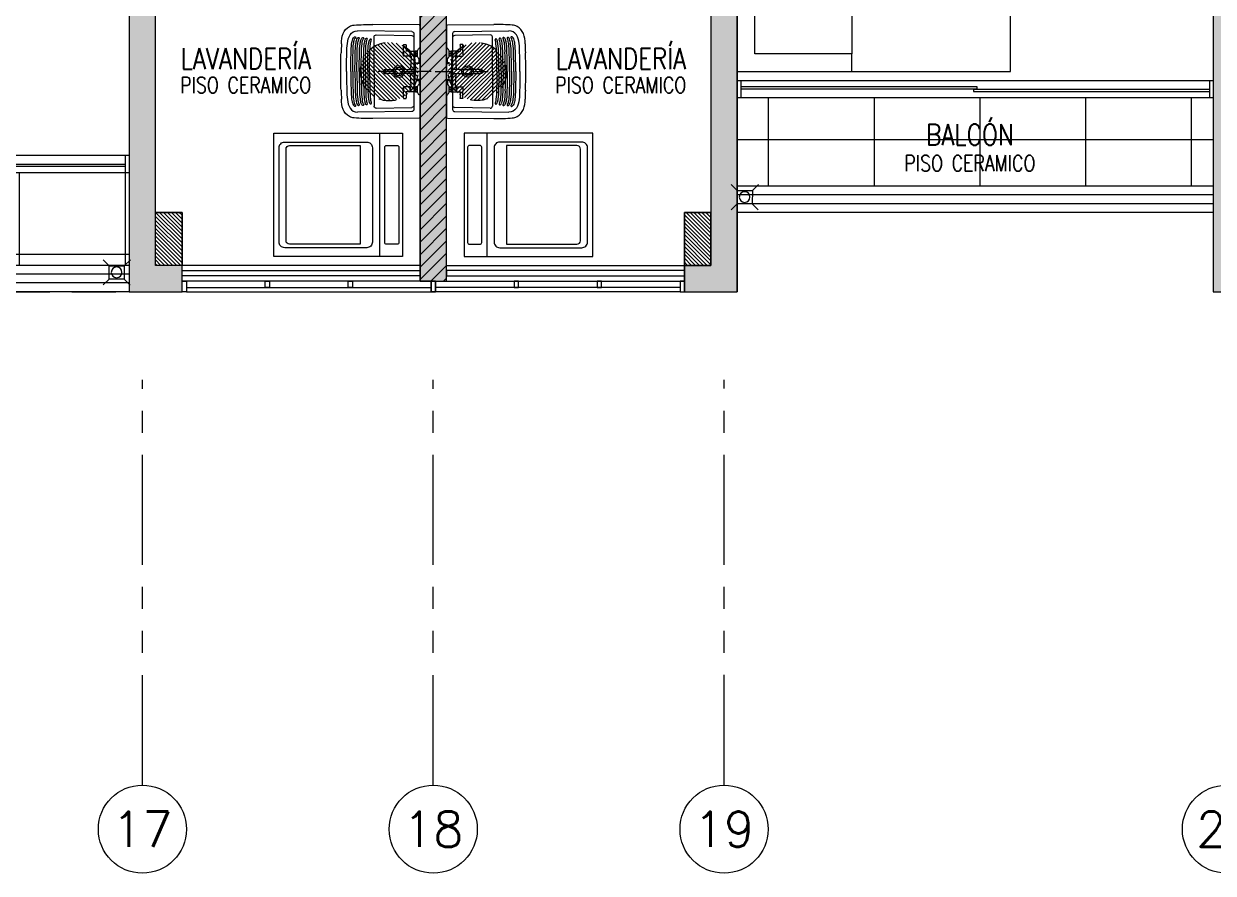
# Model space of a CAD drawing. Header units: millimetres. Extents: x 3765 to 3833, y 1327 to 1657.
# Drawn here: x 3805.77 to 3812.52, y 1453.44 to 1458.26 of the extents above; entities that cross this region are included whole.
import ezdxf
from ezdxf.enums import TextEntityAlignment as Align

# ---------------------------------------------------------------- set-up
doc = ezdxf.new("R2010")
doc.units = ezdxf.units.MM
doc.set_wipeout_variables(frame=1)
for name, pattern in [('DASHDOT', [1, 0.5, -0.25, 0, -0.25]), ('HIDDEN2', [0.1875, 0.125, -0.0625]), ('PHANTOM', [63.5, 31.75, -6.35, 6.35, -6.35, 6.35, -6.35]), ('PHANTOM2', [1.25, 0.625, -0.125, 0.125, -0.125, 0.125, -0.125]), ('X-REF_DP_Arquitectura$0$HIDDEN', [0.375, 0.25, -0.125])]:
    doc.linetypes.add(name, pattern=pattern)
doc.layers.get('0').update_dxf_attribs({"color": 251, "lineweight": 9})
for name, color, linetype, lineweight in [('A-BARANDAS', 251, 'Continuous', 13), ('A-COCINAS-LAV', 251, 'Continuous', 13), ('A-EJES', 251, 'PHANTOM', 13), ('A-HATCH', 251, 'Continuous', 13), ('A-MOBILIARIO', 251, 'Continuous', 13), ('A-MURO BAJO', 251, 'Continuous', 13), ('A-MUROS', 251, 'Continuous', 13), ('A-TEXTO-ACABADO PISO', 251, 'Continuous', 13), ('A-TEXTO-AMBIENTE', 251, 'Continuous', 13), ('A_20_Estructuras', 251, 'Continuous', 13), ('A_30_DispositivosSanit', 251, 'Continuous', 13), ('A_30_Equipamiento', 251, 'Continuous', 13), ('A_50_TextoAmbiente', 251, 'Continuous', 13), ('A_50_Vigas', 251, 'X-REF_DP_Arquitectura$0$HIDDEN', 13), ('A_60_HatchEstructuras', 251, 'Continuous', 13), ('DLP_MOBILIARIO FIJO', 251, 'Continuous', 13), ('MURO CF 120', 251, 'Continuous', 13), ('MURO CF 60', 251, 'Continuous', 13)]:
    doc.layers.add(name, color=color, linetype=linetype, lineweight=lineweight)
doc.styles.add('ROMANS', font='romans.shx', dxfattribs={"width": 0.8})

# ---------------------------------------------------------------- blocks, each defined once
blk = doc.blocks.new('EF-P2-P4')
at = {"layer": 'A_60_HatchEstructuras'}
h = blk.add_hatch(color=256, dxfattribs=at)
h.dxf.hatch_style = 1
h.paths.add_polyline_path([(38.35, -8.6), (40, -8.6), (40, -7.9), (39.85, -7.9), (39.85, -8.4), (38.35, -8.4), (38.35, -7.525), (36.55, -7.525), (36.55, -8.475), (36.7, -8.475), (36.7, -7.725), (38.2, -7.725), (38.2, -13.79), (38.35, -13.79)])
h.paths.add_polyline_path([(36.7, -10.625), (36.55, -10.625), (36.55, -13.85), (36.85, -13.85), (36.85, -13.7), (36.7, -13.7)])
h.paths.add_polyline_path([(40, -10.35), (39.85, -10.35), (39.85, -13.7), (39.7, -13.7), (39.7, -13.85), (40, -13.85)])
h = blk.add_hatch(color=256, dxfattribs=at)
h.dxf.hatch_style = 1
h.paths.add_polyline_path([(42.85, -10.6), (43.85, -10.6), (43.85, -10.45), (42.7, -10.45), (42.7, -13.85), (43.45, -13.85), (43.45, -13.7), (42.85, -13.7)])
h.paths.add_polyline_path([(44.8, -10.45), (44.65, -10.45), (44.65, -13.85), (44.8, -13.85)])
h.paths.add_polyline_path([(47.35, -10.45), (45.6, -10.45), (45.6, -10.6), (47.2, -10.6), (47.2, -13.7), (46, -13.7), (46, -13.85), (47.35, -13.85)])
at = {"layer": 'A_20_Estructuras'}
for points in [[(38.35, -8.6), (40, -8.6), (40, -7.9), (39.85, -7.9), (39.85, -8.4), (38.35, -8.4), (38.35, -7.525), (36.55, -7.525), (36.55, -8.475), (36.7, -8.475), (36.7, -7.725), (38.2, -7.725), (38.2, -13.79), (38.35, -13.79)], [(40, -10.35), (39.85, -10.35), (39.85, -13.7), (39.7, -13.7), (39.7, -13.85), (40, -13.85)], [(42.85, -10.6), (43.85, -10.6), (43.85, -10.45), (42.7, -10.45), (42.7, -13.85), (43.45, -13.85), (43.45, -13.7), (42.85, -13.7)], [(36.7, -10.625), (36.55, -10.625), (36.55, -13.85), (36.85, -13.85), (36.85, -13.7), (36.7, -13.7)]]:
    blk.add_lwpolyline(points, close=True, dxfattribs=at)
at = {"layer": 'A_50_Vigas'}
for p, q in [((42.7, -13.4), (40, -13.4)), ((38.2, -13.79), (36.85, -13.79)), ((38.35, -13.79), (39.7, -13.79))]:
    blk.add_line(p, q, dxfattribs=at)
blk.add_lwpolyline([(33.6, -13.375), (33.6, -13.8503), (36.55, -13.8504)], dxfattribs=at)
blk = doc.blocks.new('SOFA SEC')
for p, q in [((0, 0.65), (0.1, 0.65)), ((0.1, 0.65), (0.1, 0.1)), ((0.5, 0.65), (0.1, 0.65)), ((0.75, 0.65), (0.75, 0.1)), ((1.4, 0.65), (1.4, 0.1)), ((0.1, 0.1), (2.05, 0.1))]:
    blk.add_line(p, q)
blk.add_lwpolyline([(0.5, 1.55), (0.5, 0.65), (2.05, 0.65), (2.05, 0), (0, 0), (0, 1.55)], close=True)
blk = doc.blocks.new('MEZCLADORA-P')
at = {"color": 251, "linetype": 'DASHDOT', "ltscale": 0.07}
blk.add_line((0, 0.2633), (0, -0.2869), dxfattribs=at)
at = {"color": 7}
for p, q in [((-0.1318, 0), (-0.0713, 0)), ((-0.0713, 0), (-0.0713, -0.0048)), ((0.0714, 0), (0.1319, 0)), ((0.1319, 0), (0.1319, -0.0048)), ((-0.1318, 0), (-0.1318, -0.0048)), ((-0.1178, -0.0145), (-0.0853, -0.0145)), ((-0.0875, -0.0265), (-0.1157, -0.0265)), ((-0.0876, -0.057), (-0.1156, -0.057)), ((-0.1156, -0.057), (-0.1156, -0.078)), ((-0.1141, -0.0265), (-0.1146, -0.027)), ((-0.0886, -0.027), (-0.1146, -0.027)), ((-0.1146, -0.027), (-0.1146, -0.056)), ((-0.1146, -0.056), (-0.0886, -0.056)), ((-0.1141, -0.0565), (-0.1146, -0.056)), ((-0.0891, -0.0565), (-0.1141, -0.0565)), ((-0.0891, -0.0265), (-0.0886, -0.027)), ((-0.0891, -0.0565), (-0.0886, -0.056)), ((-0.0886, -0.027), (-0.0886, -0.0285)), ((-0.0886, -0.0525), (-0.0886, -0.056)), ((-0.0876, -0.057), (-0.0876, -0.093)), ((-0.0865, -0.0305), (-0.0015, -0.0262)), ((-0.0865, -0.0505), (-0.011, -0.0543)), ((-0.011, -0.0405), (-0.011, -0.0805)), ((0.086, -0.0304), (0.0015, -0.0262)), ((0.011, -0.0805), (0.011, -0.0405)), ((0.086, -0.0506), (0.011, -0.0543)), ((0.0714, 0), (0.0714, -0.0048)), ((0.0854, -0.0145), (0.1179, -0.0145)), ((0.1157, -0.0265), (0.0875, -0.0265)), ((0.1156, -0.057), (0.0876, -0.057)), ((0.0876, -0.057), (0.0876, -0.093)), ((0.0886, -0.0265), (0.0881, -0.027)), ((0.1151, -0.027), (0.0881, -0.027)), ((0.0881, -0.0285), (0.0881, -0.027)), ((0.0881, -0.056), (0.0881, -0.0525)), ((0.0881, -0.056), (0.1151, -0.056)), ((0.0886, -0.0565), (0.0881, -0.056)), ((0.1146, -0.0565), (0.0886, -0.0565)), ((0.0896, -0.0565), (0.0896, -0.057)), ((0.0926, -0.0379), (0.0926, -0.0379)), ((0.1136, -0.0565), (0.1136, -0.057)), ((0.1146, -0.0265), (0.1151, -0.027)), ((0.1146, -0.0565), (0.1151, -0.056)), ((0.1151, -0.056), (0.1151, -0.027)), ((0.1156, -0.057), (0.1156, -0.078)), ((-0.1526, -0.078), (-0.1501, -0.078)), ((-0.1526, -0.093), (-0.1526, -0.078)), ((-0.1501, -0.093), (-0.1526, -0.093)), ((-0.1242, -0.078), (-0.1501, -0.078)), ((-0.1501, -0.093), (-0.1242, -0.093)), ((-0.1129, -0.078), (-0.1242, -0.078)), ((-0.1242, -0.093), (-0.1129, -0.093)), ((-0.1137, -0.093), (-0.1137, -0.0932)), ((-0.0876, -0.093), (-0.1129, -0.093)), ((-0.1031, -0.0954), (-0.1001, -0.0954)), ((-0.0895, -0.093), (-0.0895, -0.0932)), ((-0.011, -0.0805), (-0.011, -0.1514)), ((0.011, -0.0805), (0.011, -0.1514)), ((0.1129, -0.093), (0.0876, -0.093)), ((0.0895, -0.093), (0.0895, -0.0932)), ((0.1001, -0.0954), (0.1031, -0.0954)), ((0.1242, -0.078), (0.1129, -0.078)), ((0.1129, -0.093), (0.1242, -0.093)), ((0.1137, -0.093), (0.1137, -0.0932)), ((0.1501, -0.078), (0.1242, -0.078)), ((0.1242, -0.093), (0.1501, -0.093)), ((0.1501, -0.078), (0.1526, -0.078)), ((0.1526, -0.093), (0.1501, -0.093)), ((0.1526, -0.093), (0.1526, -0.078)), ((-0.011, -0.1514), (-0.011, -0.1885)), ((-0.011, -0.1885), (-0.011, -0.1905)), ((-0.011, -0.1969), (-0.011, -0.1905)), ((0.011, -0.1885), (0.011, -0.1514)), ((0.011, -0.1885), (0.011, -0.1905)), ((0.011, -0.1969), (0.011, -0.1905))]:
    blk.add_line(p, q, dxfattribs=at)
for centre, radius, start, end in [((-0.1303, -0.0048), 0.0015, 180, 228.4626), ((-0.0982, 0.0315), 0.05, 228.4626, 246.84527), ((-0.1083, -0.0205), 0.0095, 140.83329, 144.6655), ((-0.1083, -0.0205), 0.0095, 215.3345, 219.16671), ((-0.0948, -0.0205), 0.0095, 35.3345, 39.16671), ((-0.0948, -0.0205), 0.0095, 320.83329, 324.6655), ((-0.105, 0.0315), 0.05, 293.15473, 311.5374), ((-0.0728, -0.0048), 0.0015, 311.5374, 0), ((0, -0.0405), 0.0143, 320.04513, 219.95487), ((0, -0.0405), 0.0143, 320.5275, 219.4725), ((0, -0.0405), 0.014, 321.78679, 218.21321), ((0, -0.0405), 0.011, 0, 180), ((0.0729, -0.0048), 0.0015, 180, 228.4626), ((0.105, 0.0315), 0.05, 228.4626, 246.84527), ((0.0949, -0.0205), 0.0095, 140.83329, 144.6655), ((0.0949, -0.0205), 0.0095, 215.3345, 219.16671), ((0.1084, -0.0205), 0.0095, 35.3345, 39.16671), ((0.1084, -0.0205), 0.0095, 320.83329, 324.6655), ((0.0982, 0.0315), 0.05, 293.15473, 311.5374), ((0.1304, -0.0048), 0.0015, 311.5374, 0), ((-0.1127, -0.0932), 0.001, 180, 255.75933), ((-0.1031, -0.0554), 0.04, 255.75933, 270), ((-0.1001, -0.0554), 0.04, 270, 284.24067), ((-0.0905, -0.0932), 0.001, 284.24067, 0), ((0.0905, -0.0932), 0.001, 180, 255.75933), ((0.1001, -0.0554), 0.04, 255.75933, 270), ((0.1031, -0.0554), 0.04, 270, 284.24067), ((0.1127, -0.0932), 0.001, 284.24067, 0)]:
    blk.add_arc(centre, radius, start, end, dxfattribs=at)
for centre, major_axis, ratio, start_param, end_param in [((-0.0016, -0.0243), (0.00195, 0.00019), 0.977728, 4.694416, 4.711947), ((0.0016, -0.0243), (0.00197, -0.00016), 0.989596, 4.695691, 4.715329), ((0, -0.1905), (-0.011, 0), 0.927184, 0, 3.141593), ((0, -0.1905), (0.011, 0), 0.927184, 3.141593, 6.283185)]:
    blk.add_ellipse(centre, major_axis=major_axis, ratio=ratio, start_param=start_param, end_param=end_param, dxfattribs=at)
for points, knots in [([(-0.1161, -0.026), (-0.1161, -0.026), (-0.1161, -0.0259), (-0.1161, -0.0257), (-0.1161, -0.0255), (-0.1161, -0.0251), (-0.1161, -0.0248), (-0.1161, -0.0244), (-0.1161, -0.0242), (-0.1161, -0.0237), (-0.1161, -0.0234), (-0.1161, -0.0228), (-0.1161, -0.0223), (-0.1161, -0.0214), (-0.1161, -0.0209), (-0.1161, -0.0201), (-0.1161, -0.0196), (-0.1161, -0.0187), (-0.1161, -0.0182), (-0.1161, -0.0176), (-0.1161, -0.0173), (-0.1161, -0.0168), (-0.1161, -0.0166), (-0.1161, -0.0162), (-0.1161, -0.0159), (-0.1161, -0.0155), (-0.1161, -0.0153), (-0.1161, -0.0151), (-0.1161, -0.015), (-0.1161, -0.015)], [1.912506, 1.912506, 1.912506, 1.912506, 2.09167, 2.09167, 2.270834, 2.270834, 2.409757, 2.409757, 2.503909, 2.503909, 2.59806, 2.59806, 2.741232, 2.741232, 2.868759, 2.868759, 2.996286, 2.996286, 3.139457, 3.139457, 3.233609, 3.233609, 3.32776, 3.32776, 3.466683, 3.466683, 3.645847, 3.645847, 3.825012, 3.825012, 3.825012, 3.825012]), ([(-0.1088, -0.026), (-0.1083, -0.026), (-0.1078, -0.0259), (-0.1067, -0.0257), (-0.1061, -0.0255), (-0.1053, -0.0251), (-0.1049, -0.0248), (-0.1043, -0.0244), (-0.1041, -0.0242), (-0.1036, -0.0237), (-0.1034, -0.0234), (-0.103, -0.0228), (-0.1028, -0.0223), (-0.1026, -0.0214), (-0.1025, -0.0209), (-0.1025, -0.0201), (-0.1026, -0.0196), (-0.1028, -0.0187), (-0.103, -0.0182), (-0.1034, -0.0176), (-0.1036, -0.0173), (-0.1041, -0.0168), (-0.1043, -0.0166), (-0.1049, -0.0162), (-0.1053, -0.0159), (-0.1061, -0.0155), (-0.1067, -0.0153), (-0.1078, -0.0151), (-0.1083, -0.015), (-0.1088, -0.015), (-0.1094, -0.015), (-0.1099, -0.0151), (-0.111, -0.0153), (-0.1116, -0.0155), (-0.1124, -0.0159), (-0.1128, -0.0162), (-0.1134, -0.0166), (-0.1136, -0.0168), (-0.1141, -0.0173), (-0.1143, -0.0176), (-0.1147, -0.0182), (-0.1149, -0.0187), (-0.1151, -0.0196), (-0.1152, -0.0201), (-0.1152, -0.0209), (-0.1151, -0.0214), (-0.1149, -0.0223), (-0.1147, -0.0228), (-0.1143, -0.0234), (-0.1141, -0.0237), (-0.1136, -0.0242), (-0.1134, -0.0244), (-0.1128, -0.0248), (-0.1124, -0.0251), (-0.1116, -0.0255), (-0.111, -0.0257), (-0.1099, -0.0259), (-0.1094, -0.026), (-0.1088, -0.026)], [1.912506, 1.912506, 1.912506, 1.912506, 2.09167, 2.09167, 2.270834, 2.270834, 2.409757, 2.409757, 2.503909, 2.503909, 2.59806, 2.59806, 2.741232, 2.741232, 2.868759, 2.868759, 2.996286, 2.996286, 3.139457, 3.139457, 3.233609, 3.233609, 3.32776, 3.32776, 3.466683, 3.466683, 3.645847, 3.645847, 3.825012, 3.825012, 3.825012, 4.004176, 4.004176, 4.18334, 4.18334, 4.322263, 4.322263, 4.416415, 4.416415, 4.510566, 4.510566, 4.653737, 4.653737, 4.781264, 4.781264, 4.908792, 4.908792, 5.051963, 5.051963, 5.146114, 5.146114, 5.240266, 5.240266, 5.379189, 5.379189, 5.558353, 5.558353, 5.737517, 5.737517, 5.737517, 5.737517]), ([(-0.0944, -0.026), (-0.0938, -0.026), (-0.0933, -0.0259), (-0.0922, -0.0257), (-0.0916, -0.0255), (-0.0908, -0.0251), (-0.0904, -0.0248), (-0.0898, -0.0244), (-0.0896, -0.0242), (-0.0891, -0.0237), (-0.0889, -0.0234), (-0.0885, -0.0228), (-0.0883, -0.0223), (-0.0881, -0.0214), (-0.088, -0.0209), (-0.088, -0.0201), (-0.0881, -0.0196), (-0.0883, -0.0187), (-0.0885, -0.0182), (-0.0889, -0.0176), (-0.0891, -0.0173), (-0.0896, -0.0168), (-0.0898, -0.0166), (-0.0904, -0.0162), (-0.0908, -0.0159), (-0.0916, -0.0155), (-0.0922, -0.0153), (-0.0933, -0.0151), (-0.0938, -0.015), (-0.0944, -0.015), (-0.0949, -0.015), (-0.0954, -0.0151), (-0.0965, -0.0153), (-0.0971, -0.0155), (-0.0979, -0.0159), (-0.0983, -0.0162), (-0.0989, -0.0166), (-0.0991, -0.0168), (-0.0996, -0.0173), (-0.0998, -0.0176), (-0.1002, -0.0182), (-0.1004, -0.0187), (-0.1006, -0.0196), (-0.1007, -0.0201), (-0.1007, -0.0209), (-0.1006, -0.0214), (-0.1004, -0.0223), (-0.1002, -0.0228), (-0.0998, -0.0234), (-0.0996, -0.0237), (-0.0991, -0.0242), (-0.0989, -0.0244), (-0.0983, -0.0248), (-0.0979, -0.0251), (-0.0971, -0.0255), (-0.0965, -0.0257), (-0.0954, -0.0259), (-0.0949, -0.026), (-0.0944, -0.026)], [-1.912506, -1.912506, -1.912506, -1.912506, -1.733342, -1.733342, -1.554177, -1.554177, -1.415254, -1.415254, -1.321103, -1.321103, -1.226951, -1.226951, -1.08378, -1.08378, -0.956253, -0.956253, -0.828726, -0.828726, -0.685555, -0.685555, -0.591403, -0.591403, -0.497251, -0.497251, -0.358328, -0.358328, -0.179164, -0.179164, 0, 0, 0, 0.179164, 0.179164, 0.358328, 0.358328, 0.497251, 0.497251, 0.591403, 0.591403, 0.685555, 0.685555, 0.828726, 0.828726, 0.956253, 0.956253, 1.08378, 1.08378, 1.226951, 1.226951, 1.321103, 1.321103, 1.415254, 1.415254, 1.554177, 1.554177, 1.733342, 1.733342, 1.912506, 1.912506, 1.912506, 1.912506]), ([(-0.0886, -0.0285), (-0.0886, -0.0287), (-0.0886, -0.0289), (-0.0884, -0.0293), (-0.0883, -0.0295), (-0.0881, -0.0299), (-0.0879, -0.03), (-0.0876, -0.0303), (-0.0874, -0.0303), (-0.0869, -0.0305), (-0.0867, -0.0305), (-0.0865, -0.0305)], [0.0014961, 0.0014961, 0.0014961, 0.0014961, 0.0628341, 0.0628341, 0.1278738, 0.1278738, 0.192655, 0.192655, 0.2586819, 0.2586819, 0.3211409, 0.3211409, 0.3211409, 0.3211409]), ([(-0.0865, -0.0505), (-0.0867, -0.0505), (-0.0869, -0.0505), (-0.0873, -0.0507), (-0.0875, -0.0507), (-0.0879, -0.051), (-0.0881, -0.0511), (-0.0883, -0.0515), (-0.0884, -0.0517), (-0.0886, -0.0521), (-0.0886, -0.0523), (-0.0886, -0.0525)], [0, 0, 0, 0, 0.0632739, 0.0632739, 0.1284986, 0.1284986, 0.1931331, 0.1931331, 0.2588948, 0.2588948, 0.322347, 0.322347, 0.322347, 0.322347]), ([(-0.0871, -0.015), (-0.0871, -0.015), (-0.0871, -0.0151), (-0.0871, -0.0153), (-0.0871, -0.0155), (-0.0871, -0.0159), (-0.0871, -0.0162), (-0.0871, -0.0166), (-0.0871, -0.0168), (-0.0871, -0.0173), (-0.0871, -0.0176), (-0.0871, -0.0182), (-0.0871, -0.0187), (-0.0871, -0.0196), (-0.0871, -0.0201), (-0.0871, -0.0209), (-0.0871, -0.0214), (-0.0871, -0.0223), (-0.0871, -0.0228), (-0.0871, -0.0234), (-0.0871, -0.0237), (-0.0871, -0.0242), (-0.0871, -0.0244), (-0.0871, -0.0248), (-0.0871, -0.0251), (-0.0871, -0.0255), (-0.0871, -0.0257), (-0.0871, -0.0259), (-0.0871, -0.026), (-0.0871, -0.026)], [0, 0, 0, 0, 0.179164, 0.179164, 0.358328, 0.358328, 0.497251, 0.497251, 0.591403, 0.591403, 0.685555, 0.685555, 0.828726, 0.828726, 0.956253, 0.956253, 1.08378, 1.08378, 1.226951, 1.226951, 1.321103, 1.321103, 1.415254, 1.415254, 1.554177, 1.554177, 1.733342, 1.733342, 1.912506, 1.912506, 1.912506, 1.912506]), ([(0.0014, -0.0262), (0.0014, -0.0262), (0.0014, -0.0262), (0.0015, -0.0262), (0.0015, -0.0262), (0.0015, -0.0262)], [0, 0, 0, 0, 0.003858876, 0.003858876, 0.005459734, 0.005459734, 0.005459734, 0.005459734]), ([(0.086, -0.0305), (0.0862, -0.0305), (0.0864, -0.0304), (0.0869, -0.0303), (0.0871, -0.0302), (0.0874, -0.03), (0.0876, -0.0298), (0.0878, -0.0295), (0.0879, -0.0293), (0.0881, -0.0289), (0.0881, -0.0287), (0.0881, -0.0285)], [0.0009309, 0.0009309, 0.0009309, 0.0009309, 0.0631461, 0.0631461, 0.1284888, 0.1284888, 0.1937028, 0.1937028, 0.260157, 0.260157, 0.3196739, 0.3196739, 0.3196739, 0.3196739]), ([(0.0881, -0.0525), (0.0881, -0.0523), (0.0881, -0.0521), (0.0879, -0.0517), (0.0878, -0.0515), (0.0876, -0.0512), (0.0874, -0.051), (0.0871, -0.0508), (0.0869, -0.0507), (0.0864, -0.0506), (0.0862, -0.0505), (0.086, -0.0505)], [0.0009616, 0.0009616, 0.0009616, 0.0009616, 0.0627142, 0.0627142, 0.1276947, 0.1276947, 0.1924362, 0.1924362, 0.2584085, 0.2584085, 0.3218037, 0.3218037, 0.3218037, 0.3218037]), ([(0.0871, -0.026), (0.0871, -0.026), (0.0871, -0.0259), (0.0871, -0.0257), (0.0871, -0.0255), (0.0871, -0.0251), (0.0871, -0.0248), (0.0871, -0.0244), (0.0871, -0.0242), (0.0871, -0.0237), (0.0871, -0.0234), (0.0871, -0.0228), (0.0871, -0.0223), (0.0871, -0.0214), (0.0871, -0.0209), (0.0871, -0.0201), (0.0871, -0.0196), (0.0871, -0.0187), (0.0871, -0.0182), (0.0871, -0.0176), (0.0871, -0.0173), (0.0871, -0.0168), (0.0871, -0.0166), (0.0871, -0.0162), (0.0871, -0.0159), (0.0871, -0.0155), (0.0871, -0.0153), (0.0871, -0.0151), (0.0871, -0.015), (0.0871, -0.015)], [1.912506, 1.912506, 1.912506, 1.912506, 2.09167, 2.09167, 2.270834, 2.270834, 2.409757, 2.409757, 2.503909, 2.503909, 2.59806, 2.59806, 2.741232, 2.741232, 2.868759, 2.868759, 2.996286, 2.996286, 3.139457, 3.139457, 3.233609, 3.233609, 3.32776, 3.32776, 3.466683, 3.466683, 3.645847, 3.645847, 3.825012, 3.825012, 3.825012, 3.825012]), ([(0.0944, -0.026), (0.0949, -0.026), (0.0954, -0.0259), (0.0965, -0.0257), (0.0971, -0.0255), (0.0979, -0.0251), (0.0983, -0.0248), (0.0989, -0.0244), (0.0991, -0.0242), (0.0996, -0.0237), (0.0998, -0.0234), (0.1002, -0.0228), (0.1004, -0.0223), (0.1006, -0.0214), (0.1007, -0.0209), (0.1007, -0.0201), (0.1006, -0.0196), (0.1004, -0.0187), (0.1002, -0.0182), (0.0998, -0.0176), (0.0996, -0.0173), (0.0991, -0.0168), (0.0989, -0.0166), (0.0983, -0.0162), (0.0979, -0.0159), (0.0971, -0.0155), (0.0965, -0.0153), (0.0954, -0.0151), (0.0949, -0.015), (0.0944, -0.015), (0.0938, -0.015), (0.0933, -0.0151), (0.0922, -0.0153), (0.0916, -0.0155), (0.0908, -0.0159), (0.0904, -0.0162), (0.0898, -0.0166), (0.0896, -0.0168), (0.0891, -0.0173), (0.0889, -0.0176), (0.0885, -0.0182), (0.0883, -0.0187), (0.0881, -0.0196), (0.088, -0.0201), (0.088, -0.0209), (0.0881, -0.0214), (0.0883, -0.0223), (0.0885, -0.0228), (0.0889, -0.0234), (0.0891, -0.0237), (0.0896, -0.0242), (0.0898, -0.0244), (0.0904, -0.0248), (0.0908, -0.0251), (0.0916, -0.0255), (0.0922, -0.0257), (0.0933, -0.0259), (0.0938, -0.026), (0.0944, -0.026)], [1.912506, 1.912506, 1.912506, 1.912506, 2.09167, 2.09167, 2.270834, 2.270834, 2.409757, 2.409757, 2.503909, 2.503909, 2.59806, 2.59806, 2.741232, 2.741232, 2.868759, 2.868759, 2.996286, 2.996286, 3.139457, 3.139457, 3.233609, 3.233609, 3.32776, 3.32776, 3.466683, 3.466683, 3.645847, 3.645847, 3.825012, 3.825012, 3.825012, 4.004176, 4.004176, 4.18334, 4.18334, 4.322263, 4.322263, 4.416415, 4.416415, 4.510566, 4.510566, 4.653737, 4.653737, 4.781264, 4.781264, 4.908792, 4.908792, 5.051963, 5.051963, 5.146114, 5.146114, 5.240266, 5.240266, 5.379189, 5.379189, 5.558353, 5.558353, 5.737517, 5.737517, 5.737517, 5.737517]), ([(0.1088, -0.026), (0.1094, -0.026), (0.1099, -0.0259), (0.111, -0.0257), (0.1116, -0.0255), (0.1124, -0.0251), (0.1128, -0.0248), (0.1134, -0.0244), (0.1136, -0.0242), (0.1141, -0.0237), (0.1143, -0.0234), (0.1147, -0.0228), (0.1149, -0.0223), (0.1151, -0.0214), (0.1152, -0.0209), (0.1152, -0.0201), (0.1151, -0.0196), (0.1149, -0.0187), (0.1147, -0.0182), (0.1143, -0.0176), (0.1141, -0.0173), (0.1136, -0.0168), (0.1134, -0.0166), (0.1128, -0.0162), (0.1124, -0.0159), (0.1116, -0.0155), (0.111, -0.0153), (0.1099, -0.0151), (0.1094, -0.015), (0.1088, -0.015), (0.1083, -0.015), (0.1078, -0.0151), (0.1067, -0.0153), (0.1061, -0.0155), (0.1053, -0.0159), (0.1049, -0.0162), (0.1043, -0.0166), (0.1041, -0.0168), (0.1036, -0.0173), (0.1034, -0.0176), (0.103, -0.0182), (0.1028, -0.0187), (0.1026, -0.0196), (0.1025, -0.0201), (0.1025, -0.0209), (0.1026, -0.0214), (0.1028, -0.0223), (0.103, -0.0228), (0.1034, -0.0234), (0.1036, -0.0237), (0.1041, -0.0242), (0.1043, -0.0244), (0.1049, -0.0248), (0.1053, -0.0251), (0.1061, -0.0255), (0.1067, -0.0257), (0.1078, -0.0259), (0.1083, -0.026), (0.1088, -0.026)], [-1.912506, -1.912506, -1.912506, -1.912506, -1.733342, -1.733342, -1.554177, -1.554177, -1.415254, -1.415254, -1.321103, -1.321103, -1.226951, -1.226951, -1.08378, -1.08378, -0.956253, -0.956253, -0.828726, -0.828726, -0.685555, -0.685555, -0.591403, -0.591403, -0.497251, -0.497251, -0.358328, -0.358328, -0.179164, -0.179164, 0, 0, 0, 0.179164, 0.179164, 0.358328, 0.358328, 0.497251, 0.497251, 0.591403, 0.591403, 0.685555, 0.685555, 0.828726, 0.828726, 0.956253, 0.956253, 1.08378, 1.08378, 1.226951, 1.226951, 1.321103, 1.321103, 1.415254, 1.415254, 1.554177, 1.554177, 1.733342, 1.733342, 1.912506, 1.912506, 1.912506, 1.912506]), ([(0.1161, -0.015), (0.1161, -0.015), (0.1161, -0.0151), (0.1161, -0.0153), (0.1161, -0.0155), (0.1161, -0.0159), (0.1161, -0.0162), (0.1161, -0.0166), (0.1161, -0.0168), (0.1161, -0.0173), (0.1161, -0.0176), (0.1161, -0.0182), (0.1161, -0.0187), (0.1161, -0.0196), (0.1161, -0.0201), (0.1161, -0.0209), (0.1161, -0.0214), (0.1161, -0.0223), (0.1161, -0.0228), (0.1161, -0.0234), (0.1161, -0.0237), (0.1161, -0.0242), (0.1161, -0.0244), (0.1161, -0.0248), (0.1161, -0.0251), (0.1161, -0.0255), (0.1161, -0.0257), (0.1161, -0.0259), (0.1161, -0.026), (0.1161, -0.026)], [0, 0, 0, 0, 0.179164, 0.179164, 0.358328, 0.358328, 0.497251, 0.497251, 0.591403, 0.591403, 0.685555, 0.685555, 0.828726, 0.828726, 0.956253, 0.956253, 1.08378, 1.08378, 1.226951, 1.226951, 1.321103, 1.321103, 1.415254, 1.415254, 1.554177, 1.554177, 1.733342, 1.733342, 1.912506, 1.912506, 1.912506, 1.912506]), ([(0.011, -0.1969), (0.011, -0.198), (0.0108, -0.199), (0.0101, -0.2011), (0.0095, -0.2021), (0.0082, -0.2038), (0.0073, -0.2046), (0.0054, -0.2059), (0.0043, -0.2064), (0.0021, -0.207), (0.0009, -0.2072), (-0.0015, -0.2071), (-0.0026, -0.2069), (-0.0048, -0.2062), (-0.0059, -0.2056), (-0.0077, -0.2042), (-0.0085, -0.2034), (-0.0098, -0.2016), (-0.0103, -0.2006), (-0.0109, -0.1987), (-0.011, -0.1978), (-0.011, -0.1969)], [4.328417, 4.328417, 4.328417, 4.328417, 4.64395, 4.64395, 4.960575, 4.960575, 5.279717, 5.279717, 5.601363, 5.601363, 5.924602, 5.924602, 6.248311, 6.248311, 6.571371, 6.571371, 6.892655, 6.892655, 7.211325, 7.211325, 7.470009, 7.470009, 7.470009, 7.470009])]:
    blk.add_open_spline(points, degree=3, knots=knots, dxfattribs=at)
for points in [[(-0.093, -0.0371), (-0.093, -0.0371), (-0.093, -0.0371), (-0.093, -0.0371)], [(-0.0886, -0.0525), (-0.0886, -0.0525), (-0.0886, -0.0525), (-0.0886, -0.0525)], [(-0.0865, -0.0505), (-0.0865, -0.0505), (-0.0865, -0.0505), (-0.0865, -0.0505)], [(-0.0015, -0.0262), (-0.0015, -0.0262), (-0.0015, -0.0262), (-0.0015, -0.0262)], [(-0.0015, -0.0262), (-0.0015, -0.0262), (-0.0014, -0.0262), (-0.0014, -0.0262)], [(0.0015, -0.0262), (0.0015, -0.0262), (0.0015, -0.0262), (0.0015, -0.0262)], [(0.0881, -0.0525), (0.0881, -0.0525), (0.0881, -0.0525), (0.0881, -0.0525)]]:
    blk.add_open_spline(points, degree=3, dxfattribs=at)
blk = doc.blocks.new('LAV-AMAZ-LAV_01')
blk.add_wipeout([(0.26, 0), (0.2622, -0.0005), (0.2636, -0.0015), (0.2646, -0.0029), (0.265, -0.005), (0.2669, -0.2686), (0.2669, -0.2806), (0.2668, -0.3016), (0.2663, -0.3212), (0.2658, -0.3369), (0.2649, -0.3544), (0.2637, -0.3738), (0.2622, -0.3835), (0.2599, -0.3912), (0.256, -0.3998), (0.2526, -0.4053), (0.248, -0.4118), (0.2384, -0.4219), (0.2336, -0.426), (0.2274, -0.4303), (0.2218, -0.4337), (0.2153, -0.4368), (0.2095, -0.4389), (0.2006, -0.4416), (0.191, -0.4437), (0.1829, -0.445), (0.1696, -0.4461), (0.165, -0.4462), (0.1572, -0.4459), (0.1314, -0.4466), (0.1057, -0.4481), (0.0834, -0.4489), (0.0611, -0.4495), (0.0413, -0.4498), (0.0031, -0.45), (-0.0305, -0.4499), (-0.0611, -0.4495), (-0.0834, -0.4489), (-0.1057, -0.4481), (-0.1314, -0.4466), (-0.1572, -0.4459), (-0.165, -0.4462), (-0.1772, -0.4456), (-0.1867, -0.4445), (-0.1955, -0.4428), (-0.2037, -0.4407), (-0.2104, -0.4386), (-0.2153, -0.4368), (-0.223, -0.433), (-0.231, -0.4279), (-0.2384, -0.4219), (-0.245, -0.4153), (-0.2509, -0.4079), (-0.2556, -0.4005), (-0.2593, -0.3928), (-0.2612, -0.3876), (-0.2627, -0.3815), (-0.2637, -0.3738), (-0.2647, -0.3576), (-0.2655, -0.3419), (-0.2661, -0.3284), (-0.2663, -0.3212), (-0.2667, -0.3081), (-0.2669, -0.2902), (-0.2669, -0.2686), (-0.2665, -0.2127), (-0.266, -0.1368), (-0.265, -0.005), (-0.2647, -0.0032), (-0.2636, -0.0015), (-0.2621, -0.0004), (-0.26, 0)])
for p, q in [((0.26, 0), (-0.26, 0)), ((-0.265, -0.005), (-0.2669, -0.2686)), ((-0.2271, -0.0469), (-0.2308, -0.3547)), ((0.2151, -0.035), (-0.2151, -0.035)), ((-0.208, -0.2488), (-0.2042, -0.0468)), ((0.208, -0.2488), (0.2042, -0.0468)), ((0.2271, -0.0469), (0.2308, -0.3547)), ((0.265, -0.005), (0.2669, -0.2686)), ((0, -0.261), (-0.196, -0.261)), ((0, -0.261), (0.196, -0.261))]:
    blk.add_line(p, q)
at = {"color": 7}
for points in [[(-0.0001, -0.334, -0.004924), (-0.06, -0.3335, -0.005443), (-0.1041, -0.3321, -0.041272), (-0.157, -0.329, -0.078711), (-0.1799, -0.3243, -0.062731), (-0.1859, -0.3211, -0.37117)], [(-0.0001, -0.345, -0.004924), (-0.06, -0.3445, -0.005443), (-0.1041, -0.3431, -0.041272), (-0.157, -0.34, -0.078711), (-0.1799, -0.3353, -0.054156), (-0.1851, -0.3326, -0.37117)], [(-0.0001, -0.321, -0.004924), (-0.06, -0.3205, -0.005443), (-0.1041, -0.3191, -0.041272), (-0.157, -0.316, -0.068069), (-0.1833, -0.3101, -0.158546)], [(-0.0001, -0.31, -0.004924), (-0.06, -0.3095, -0.005443), (-0.1041, -0.3081, -0.041272), (-0.157, -0.305, -0.066903), (-0.1829, -0.2992, -0.004021)], [(-0.0001, -0.286, -0.004924), (-0.06, -0.2855, -0.005443), (-0.1041, -0.2841, -0.041272), (-0.157, -0.281, -0.059773), (-0.1802, -0.2762, -0.37117)], [(-0.0001, -0.297, -0.004924), (-0.06, -0.2965, -0.005443), (-0.1041, -0.2951, -0.041272), (-0.157, -0.292, -0.045554), (-0.1778, -0.2875)], [(0.0001, -0.286, 0.004924), (0.06, -0.2855, 0.005443), (0.1041, -0.2841, 0.041272), (0.157, -0.281, 0.059773), (0.1802, -0.2762, 0.37117)], [(0.0001, -0.297, 0.004924), (0.06, -0.2965, 0.005443), (0.1041, -0.2951, 0.041272), (0.157, -0.292, 0.045554), (0.1778, -0.2875)], [(0.0001, -0.31, 0.004924), (0.06, -0.3095, 0.005443), (0.1041, -0.3081, 0.041272), (0.157, -0.305, 0.066903), (0.1829, -0.2992, 0.004021)], [(0.0001, -0.321, 0.004924), (0.06, -0.3205, 0.005443), (0.1041, -0.3191, 0.041272), (0.157, -0.316, 0.068069), (0.1833, -0.3101, 0.158546)], [(0.0001, -0.334, 0.004924), (0.06, -0.3335, 0.005443), (0.1041, -0.3321, 0.041272), (0.157, -0.329, 0.078711), (0.1799, -0.3243, 0.062731), (0.1859, -0.3211, 0.37117)], [(0.0001, -0.345, 0.004924), (0.06, -0.3445, 0.005443), (0.1041, -0.3431, 0.041272), (0.157, -0.34, 0.078711), (0.1799, -0.3353, 0.054156), (0.1851, -0.3326, 0.37117)], [(-0.0001, -0.393, -0.004924), (-0.06, -0.3925, -0.005443), (-0.1041, -0.3911, -0.041272), (-0.157, -0.388, -0.064512), (-0.1851, -0.3816, -0.157603), (-0.1966, -0.3724)], [(-0.0001, -0.369, -0.004924), (-0.06, -0.3685, -0.005443), (-0.1041, -0.3671, -0.041272), (-0.157, -0.364, -0.068174), (-0.1834, -0.358, -0.157546), (-0.1925, -0.3517, -0.375783)], [(-0.0001, -0.382, -0.004924), (-0.06, -0.3815, -0.005443), (-0.1041, -0.3801, -0.041272), (-0.157, -0.377, -0.068174), (-0.1834, -0.371, -0.088848), (-0.1902, -0.3667, -0.37117)], [(-0.0001, -0.358, -0.004924), (-0.06, -0.3575, -0.005443), (-0.1041, -0.3561, -0.041272), (-0.157, -0.353, -0.068174), (-0.1834, -0.347, -0.012686), (-0.1882, -0.3447)], [(0.0001, -0.358, 0.004924), (0.06, -0.3575, 0.005443), (0.1041, -0.3561, 0.041272), (0.157, -0.353, 0.068174), (0.1834, -0.347, 0.012686), (0.1882, -0.3447)], [(0.0001, -0.369, 0.004924), (0.06, -0.3685, 0.005443), (0.1041, -0.3671, 0.041272), (0.157, -0.364, 0.068174), (0.1834, -0.358, 0.157546), (0.1925, -0.3517, 0.375783)], [(0.0001, -0.382, 0.004924), (0.06, -0.3815, 0.005443), (0.1041, -0.3801, 0.041272), (0.157, -0.377, 0.068174), (0.1834, -0.371, 0.088848), (0.1902, -0.3667, 0.37117)], [(0.0001, -0.393, 0.004924), (0.06, -0.3925, 0.005443), (0.1041, -0.3911, 0.041272), (0.157, -0.388, 0.064512), (0.1851, -0.3816, 0.157603), (0.1966, -0.3724)]]:
    blk.add_lwpolyline(points, format="xyb", dxfattribs=at)
for points in [[(0, -0.417, -0.004925), (-0.0604, -0.4165, -0.00535), (-0.1043, -0.4151, -0.04023), (-0.1597, -0.4119, -0.10491), (-0.2087, -0.3967, -0.253945), (-0.2308, -0.3547, -0.253945)], [(0, -0.417, 0.004925), (0.0604, -0.4165, 0.00535), (0.1043, -0.4151, 0.04023), (0.1597, -0.4119, 0.10491), (0.2087, -0.3967, 0.253945), (0.2308, -0.3547, 0.253945)], [(-0.0611, -0.4495, 0.004927), (0, -0.45, 0.004927), (0.0611, -0.4495, 0.004927)]]:
    blk.add_lwpolyline(points, format="xyb")
for radius in [0.0325, 0.0225]:
    blk.add_circle((0, -0.12), radius)
for centre, radius, start, end in [((-0.26, -0.005), 0.005, 90, 179.5983), ((0.26, -0.005), 0.005, 0.4017, 90), ((-0.2151, -0.047), 0.012, 90, 179.31987), ((-0.1922, -0.047), 0.012, 90, 178.92487), ((0.1922, -0.047), 0.012, 1.07513, 90), ((0.2151, -0.047), 0.012, 0.68013, 90), ((1.0777, -0.2806), 1.3446, 179.48777, 183.97336), ((-0.196, -0.249), 0.012, 178.92487, 270), ((0.196, -0.249), 0.012, 270, 1.07513), ((-1.0777, -0.2806), 1.3446, 356.02664, 0.51223), ((-0.2016, -0.3694), 0.0623, 183.97336, 209.88729), ((-0.1812, -0.3586), 0.0853, 209.37985, 246.45279), ((0.1812, -0.3586), 0.0853, 293.54721, 330.62015), ((0.2016, -0.3694), 0.0623, 330.11271, 356.02664), ((-0.165, -0.3061), 0.14, 248.94145, 273.2067), ((-0.1653, -1.2669), 0.821, 85.83353, 89.43183), ((-0.0188, 1.6329), 2.0828, 267.61129, 268.83808), ((0.0188, 1.6329), 2.0828, 271.16192, 272.38871), ((0.1653, -1.2669), 0.821, 90.56817, 94.16647), ((0.165, -0.3061), 0.14, 266.7933, 291.05855)]:
    blk.add_arc(centre, radius, start, end)
for centre, radius, start, end in [((-0.1843, -0.3232), 0.00817, 170.88837, 211.77597), ((-0.189, -0.3225), 0.00344, 23.66237, 170.88837), ((-0.1807, -0.321), 0.0124, 211.77597, 249.26327), ((-0.1848, -0.3029), 0.00409, 62.49072, 198.72203), ((-0.1792, -0.3009), 0.01, 198.72203, 245.46816), ((-0.1812, -0.2801), 0.00402, 67.2152, 203.94922), ((-0.1728, -0.2741), 0.0143, 212.14535, 249.2708), ((0.1728, -0.2741), 0.0143, 290.7292, 327.85465), ((0.1812, -0.2801), 0.00402, 336.05078, 112.7848), ((0.1848, -0.3029), 0.00409, 341.27797, 117.50928), ((0.1792, -0.3009), 0.01, 294.53184, 341.27797), ((0.1807, -0.321), 0.0124, 290.73673, 328.22403), ((0.189, -0.3225), 0.00344, 9.11163, 156.33763), ((0.1843, -0.3232), 0.00817, 328.22403, 9.11163), ((-0.1935, -0.3694), 0.00427, 39.87924, 224.31503), ((-0.1898, -0.3485), 0.00418, 67.18441, 229.44378), ((0.1898, -0.3485), 0.00418, 310.55622, 112.81559), ((0.1935, -0.3694), 0.00427, 315.68497, 140.12076)]:
    blk.add_arc(centre, radius, start, end, dxfattribs=at)
blk.add_blockref('MEZCLADORA-P', (0, 0))
blk = doc.blocks.new('LAV-SEC')
blk.add_wipeout([(-0.35, 0), (-0.35, -0.73), (0.35, -0.73), (0.35, 0)])
blk.add_line((0.35, -0.13), (-0.35, -0.13))
blk.add_lwpolyline([(0.35, 0), (-0.35, 0), (-0.35, -0.73), (0.35, -0.73)], close=True)
at = {"color": 251}
for points in [[(0.27, -0.02), (-0.27, -0.02, 0.414214), (-0.28, -0.03), (-0.28, -0.09, 0.414214), (-0.27, -0.1), (0.27, -0.1, 0.414214), (0.28, -0.09), (0.28, -0.03, 0.414214)], [(0.28, -0.24), (-0.28, -0.24), (-0.28, -0.64, 0.414214), (-0.26, -0.66), (0.26, -0.66, 0.414214), (0.28, -0.64)]]:
    blk.add_lwpolyline(points, format="xyb", close=True, dxfattribs=at)
blk.add_lwpolyline([(-0.3, -0.6677, 0.414214), (-0.2677, -0.7), (0.2677, -0.7, 0.414214), (0.3, -0.6677), (0.3, -0.2023, 0.414214), (0.2677, -0.17), (-0.2677, -0.17, 0.414214), (-0.3, -0.2023)], format="xyb", close=True)
blk = doc.blocks.new('TERMA')
at = {"layer": 'A-HATCH', "linetype": 'HIDDEN2', "ltscale": 0.3}
h = blk.add_hatch(dxfattribs=at)
h.set_pattern_fill('ANSI31', color=256, scale=0.005)
h.set_pattern_definition([(45, (-212.033513, -158.478632), (-0.01122532015, 0.01122532015), [])])
edge = h.paths.add_edge_path()
edge.add_arc((-0.175, 0), 0.165, 0, 360)
at = {"linetype": 'Continuous', "ltscale": 0.3}
blk.add_line((0, 0.045), (0, -0.045), dxfattribs=at)
for points in [[(-0.0178, 0.05), (-0.005, 0.05), (-0.005, 0.075), (0, 0.075), (0, 0.045), (-0.0163, 0.045)], [(-0.0178, -0.05), (-0.005, -0.05), (-0.005, -0.075), (0, -0.075), (0, -0.045), (-0.0163, -0.045)]]:
    blk.add_lwpolyline(points, close=True, dxfattribs=at)
at = {"color": 8, "linetype": 'HIDDEN2', "ltscale": 0.3}
blk.add_circle((-0.175, 0), 0.165, dxfattribs=at)
blk = doc.blocks.new('DPTO 65')
at = {"layer": 'A-HATCH'}
h = blk.add_hatch(dxfattribs=at)
h.set_pattern_fill('ANSI31', color=256, scale=0.005)
h.set_pattern_definition([(45, (-50.050001, -4.05), (-0.01122532, 0.01122532), [])])
h.paths.add_polyline_path([(-8.85, 6.55), (-9, 6.55), (-9, 6.85), (-8.85, 6.85)])
h = blk.add_hatch(dxfattribs=at)
h.set_pattern_fill('_USER', color=256, scale=0.6, double=1, pattern_type=0)
h.set_pattern_definition([(0, (-6, 6.4), (0, 0.6), []), (90, (-6, 6.4), (-0.6, 4e-17), [])])
h.paths.add_polyline_path([(-8.7, 6.4), (-6, 6.4), (-6, 5.9), (-8.7, 5.9)])
at = {"elevation": 0}
blk.add_lwpolyline([(-9, 6.88), (-10.35, 6.88), (-10.35, 6.91), (-9, 6.91)], close=True, dxfattribs=at)
at = {"layer": 'A-BARANDAS', "elevation": 0}
for points in [[(-6, 6.5), (-8.7, 6.5)], [(-6, 6.45), (-8.7, 6.45)]]:
    blk.add_lwpolyline(points, dxfattribs=at)
at = {"layer": 'A-HATCH'}
blk.add_lwpolyline([(-8.85, 6.55), (-9, 6.55), (-9, 6.85), (-8.85, 6.85)], close=True, dxfattribs=at)
at = {"layer": 'A-MOBILIARIO'}
for p, q in [((-9.025, 7, 0), (-10.4125, 7, 0)), ((-9.025, 6.975, 0), (-10.4125, 6.975, 0))]:
    blk.add_line(p, q, dxfattribs=at)
for points in [[(-10.4375, 6.94), (-10.4125, 6.94), (-10.4125, 7), (-10.4375, 7)], [(-9.9417, 6.94), (-9.9667, 6.94), (-9.9667, 6.975), (-9.9417, 6.975)], [(-9.4708, 6.94), (-9.4958, 6.94), (-9.4958, 6.975), (-9.4708, 6.975)], [(-9, 6.94), (-9.025, 6.94), (-9.025, 7), (-9, 7)]]:
    blk.add_lwpolyline(points, close=True, dxfattribs=at)
at = {"layer": 'A-MURO BAJO'}
for p, q in [((-10.35, 6.94, 0), (-9, 6.94, 0)), ((-10.35, 6.85, 0), (-9, 6.85, 0))]:
    blk.add_line(p, q, dxfattribs=at)
at = {"layer": 'A-MURO BAJO', "color": 7}
for p, q in [((-6.02, 5.9, 0), (-8.68, 5.9, 0)), ((-8.68, 5.8, 0), (-6.02, 5.8, 0))]:
    blk.add_line(p, q, dxfattribs=at)
at = {"layer": 'A-MURO BAJO', "color": 4, "elevation": 0}
for points in [[(-6, 6.55), (-8.7, 6.55)], [(-6, 6.4), (-8.7, 6.4)]]:
    blk.add_lwpolyline(points, dxfattribs=at)
at = {"layer": 'A-MUROS'}
for p, q in [((-9, 7), (-8.7, 7)), ((-9, 7), (-9, 6.55)), ((-8.7, 3.5), (-8.7, 7)), ((-10.4375, 6.94), (-10.35, 6.94)), ((-9, 6.55), (-8.85, 6.55)), ((-8.85, 3.5), (-8.85, 6.55))]:
    blk.add_line(p, q, dxfattribs=at)
at = {"layer": 'DLP_MOBILIARIO FIJO', "color": 6, "elevation": 0}
for points in [[(-8.7, 5.8), (-8.68, 5.8), (-8.68, 5.9), (-8.7, 5.9)], [(-6.02, 5.8), (-6, 5.8), (-6, 5.9), (-6.02, 5.9)]]:
    blk.add_lwpolyline(points, close=True, dxfattribs=at)
at = {"layer": 'DLP_MOBILIARIO FIJO', "elevation": 0}
for points in [[(-7.34, 5.8375), (-8.68, 5.8375), (-8.68, 5.8475), (-7.34, 5.8475)], [(-7.36, 5.8625), (-6.02, 5.8625), (-6.02, 5.8525), (-7.36, 5.8525)]]:
    blk.add_lwpolyline(points, close=True, dxfattribs=at)
at = {"layer": 'A-COCINAS-LAV', "xscale": -1.000000000000016, "rotation": 90}
blk.add_blockref('LAV-SEC', (-10.25, 6.45), dxfattribs=at)
at = {"layer": 'A-COCINAS-LAV', "extrusion": (4.4911e-08, 3.60233e-08, -1), "zscale": -1, "rotation": 269.9998471134332}
blk.add_blockref('LAV-AMAZ-LAV_01', (10.35, 5.75, 0), dxfattribs=at)
at = {"layer": 'A-MOBILIARIO', "rotation": 269.9995671478981}
blk.add_blockref('SOFA SEC', (-8.7, 5.75, 0), dxfattribs=at)
at = {"layer": 'A-MUROS'}
blk.add_line((-10.35, 6.94), (-10.35, 1.75), dxfattribs=at)
at = {"xscale": -1}
blk.add_blockref('TERMA', (-10.35, 5.75, 0), dxfattribs=at)
blk = doc.blocks.new('balcon')
at = {"layer": 'A-HATCH'}
h = blk.add_hatch(dxfattribs=at)
h.set_pattern_fill('_USER', color=256, scale=0.6, double=1, pattern_type=0)
h.set_pattern_definition([(0, (25.75, 0.15), (0, 0.6), []), (90, (25.75, 0.15), (-0.6, 4e-17), [])])
h.paths.add_polyline_path([(22.95, 0.15), (22.95, 0.675), (25.75, 0.675), (25.75, 0.15)])
at = {"layer": 'A-BARANDAS', "elevation": 0}
for points in [[(25.75, 0.05), (22.85, 0.05), (22.85, 0.475)], [(25.75, 0.1), (22.9, 0.1), (22.9, 0.475)]]:
    blk.add_lwpolyline(points, dxfattribs=at)
at = {"layer": 'A-MURO BAJO', "color": 4, "elevation": 0}
blk.add_lwpolyline([(25.75, 0.15), (22.95, 0.15), (22.95, 0.475)], dxfattribs=at)
at = {"layer": 'A-MURO BAJO', "color": 4}
blk.add_lwpolyline([(25.75, 0), (22.8, 0)], dxfattribs=at)
blk = doc.blocks.new('DPTO 75_1P')
at = {"layer": 'A-HATCH'}
h = blk.add_hatch(dxfattribs=at)
h.set_pattern_fill('ANSI31', color=256, scale=0.005, angle=180)
h.paths.add_polyline_path([(-0.15, -5.875), (-0.3, -5.875), (-0.3, -6.175), (-0.15, -6.175)])
at = {"elevation": 0}
blk.add_lwpolyline([(-0.3, -6.205), (-1.65, -6.205), (-1.65, -6.235), (-0.3, -6.235)], close=True, dxfattribs=at)
at = {"layer": 'A-HATCH', "elevation": 0}
blk.add_lwpolyline([(-0.15, -5.875), (-0.3, -5.875), (-0.3, -6.175), (-0.15, -6.175)], close=True, dxfattribs=at)
at = {"layer": 'A-MOBILIARIO'}
for p, q in [((-0.325, -6.3, 0), (-1.7125, -6.3, 0)), ((-0.325, -6.325, 0), (-1.7125, -6.325, 0))]:
    blk.add_line(p, q, dxfattribs=at)
at = {"layer": 'A-MOBILIARIO', "elevation": 0}
for points in [[(-1.7375, -6.265), (-1.7125, -6.265), (-1.7125, -6.325), (-1.7375, -6.325)], [(-1.2417, -6.265), (-1.2667, -6.265), (-1.2667, -6.3), (-1.2417, -6.3)], [(-0.7708, -6.265), (-0.7958, -6.265), (-0.7958, -6.3), (-0.7708, -6.3)], [(-0.3, -6.265), (-0.325, -6.265), (-0.325, -6.325), (-0.3, -6.325)]]:
    blk.add_lwpolyline(points, close=True, dxfattribs=at)
at = {"layer": 'A-MURO BAJO', "color": 7}
for p, q in [((2.78, -5.55, 0), (0.02, -5.55, 0)), ((0.02, -5.65, 0), (2.78, -5.65, 0))]:
    blk.add_line(p, q, dxfattribs=at)
at = {"layer": 'A-MURO BAJO'}
for p, q in [((-1.65, -6.175, 0), (-0.3, -6.175, 0)), ((-1.65, -6.265, 0), (-0.3, -6.265, 0))]:
    blk.add_line(p, q, dxfattribs=at)
at = {"layer": 'A-MUROS'}
for p, q in [((-0.15, -5.875, 0), (-0.15, -3.1, 0)), ((0, -3.1, 0), (0, -6.325, 0)), ((-0.3, -5.875, 0), (-0.15, -5.875, 0)), ((-0.3, -6.325, 0), (-0.3, -5.875, 0)), ((-1.65, -6.175, 0), (-1.65, -6.265, 0)), ((-1.7375, -6.265, 0), (-1.65, -6.265, 0)), ((0, -6.325, 0), (-0.3, -6.325, 0))]:
    blk.add_line(p, q, dxfattribs=at)
at = {"layer": 'DLP_MOBILIARIO FIJO', "color": 6, "elevation": 0}
blk.add_lwpolyline([(0.02, -5.55), (0, -5.55), (0, -5.65), (0.02, -5.65)], close=True, dxfattribs=at)
at = {"layer": 'DLP_MOBILIARIO FIJO', "elevation": 0}
blk.add_lwpolyline([(1.46, -5.6125), (0.02, -5.6125), (0.02, -5.6025), (1.46, -5.6025)], close=True, dxfattribs=at)
at = {"layer": 'A_30_Equipamiento', "extrusion": (-4.4911e-08, 3.60233e-08, 1), "rotation": 89.99984711343319}
blk.add_blockref('LAV-AMAZ-LAV_01', (-1.65, -5.075, 0), dxfattribs=at)
at = {"layer": 'A_30_Equipamiento', "rotation": 90}
blk.add_blockref('LAV-SEC', (-1.55, -5.775, 0), dxfattribs=at)
at = {"layer": 'A-MUROS'}
blk.add_line((-1.65, -6.265, 0), (-1.65, -0.2, 0), dxfattribs=at)
at = {"rotation": 180}
blk.add_blockref('TERMA', (-1.65, -5.075, 0), dxfattribs=at)
blk = doc.blocks.new('TC_PT')
at = {"xscale": -1}
blk.add_blockref('DPTO 75_1P', (37.9, 3.525, 0), dxfattribs=at)
at = {"xscale": -1, "rotation": 180}
blk.add_blockref('DPTO 65', (50.05, 4.2), dxfattribs=at)
at = {"layer": 'A-MUROS'}
blk.add_blockref('balcon', (12.15, -2.8), dxfattribs=at)
blk = doc.blocks.new('TEXTO AMBIENTES PT')
at = {"layer": 'A-TEXTO-ACABADO PISO', "char_height": 0.09, "attachment_point": 2, "rotation": 359.99998, "style": 'ROMANS'}
for insert in [(37.2113, -12.632), (39.3387, -12.632)]:
    blk.add_mtext_dynamic_manual_height_columns('PISO CERAMICO', width=1.20225, gutter_width=12.5, heights=[0], dxfattribs=dict(at, insert=insert))
at = {"layer": 'A-TEXTO-ACABADO PISO', "insert": (41.3198, -13.0754), "char_height": 0.09, "attachment_point": 2, "style": 'ROMANS'}
blk.add_mtext_dynamic_manual_height_columns('PISO CERAMICO', width=1.20225, gutter_width=12.5, heights=[0], dxfattribs=at)
at = {"layer": 'A-TEXTO-AMBIENTE', "style": 'ROMANS', "width": 0.8}
for s, p in [('LAVANDERÍA', (37.2113, -12.5867, 0)), ('LAVANDERÍA', (39.3388, -12.5867, 0)), ('BALCÓN', (41.32, -13.0186, 0))]:
    blk.add_text(s, height=0.12, dxfattribs=at).set_placement(p, align=Align.CENTER)
blk = doc.blocks.new('Ejes_Torre C')
at = {"layer": 'A-EJES', "linetype": 'PHANTOM2'}
for points in [[(37.975, -2.8), (37.975, -0.5)], [(39.625, -2.8), (39.625, -0.5)], [(41.275, -2.7999), (41.275, -0.4999)]]:
    blk.add_lwpolyline(points, dxfattribs=at)
at = {"layer": 'A-EJES', "linetype": 'Continuous'}
for centre in [(37.975, -3.05), (39.625, -3.05), (41.275, -3.05), (44.125, -3.05)]:
    blk.add_circle(centre, 0.25, dxfattribs=at)
at = {"layer": 'A-EJES', "linetype": 'Continuous', "style": 'ROMANS'}
for s, p in [('17', (37.975, -3.05)), ('18', (39.625, -3.05)), ('19', (41.275, -3.05)), ('20', (44.125, -3.05))]:
    blk.add_text(s, height=0.2, dxfattribs=at).set_placement(p, align=Align.MIDDLE_CENTER)
blk = doc.blocks.new('TORRE F HATCH CORTAFUEGO')
at = {"layer": 'MURO CF 60'}
h = blk.add_hatch(dxfattribs=at)
h.set_pattern_fill('_USER', color=8, scale=0.05, angle=45, pattern_type=0)
h.set_pattern_definition([(45, (-21.67, -43.67528), (-0.03535534, 0.03535534), [])])
edge = h.paths.add_edge_path()
edge.add_line((-9, -16.4), (-9.15, -16.4))
edge.add_line((-9.15, -16.4), (-9.15, -11.2101))
edge.add_line((-9.15, -11.2101), (-9, -11.2101))
edge.add_line((-9, -11.2101), (-9, -16.4))
edge = h.paths.add_edge_path()
edge.add_line((-9, -19.75), (-9.15, -19.75))
edge.add_line((-9.15, -19.75), (-9.15, -24.94))
edge.add_line((-9.15, -24.94), (-9, -24.94))
edge.add_line((-9, -24.94), (-9, -19.75))
edge = h.paths.add_edge_path()
edge.add_line((-38.35, -16.4), (-38.35, -11.2101))
edge.add_line((-38.35, -11.2101), (-38.2, -11.2101))
edge.add_line((-38.2, -11.2101), (-38.2, -16.4))
edge.add_line((-38.2, -16.4), (-38.35, -16.4))
edge = h.paths.add_edge_path()
edge.add_line((-38.35, -19.75), (-38.2, -19.75))
edge.add_line((-38.2, -19.75), (-38.2, -24.94))
edge.add_line((-38.2, -24.94), (-38.35, -24.94))
edge.add_line((-38.35, -24.94), (-38.35, -19.75))
blk = doc.blocks.new('0-sumidero')
for p, q in [((-0.0421, 0.0382), (-0.0763, 0.0724)), ((0.0435, 0.0382), (0.0777, 0.0724)), ((0.0435, 0.0382), (-0.0421, 0.0382)), ((-0.0421, 0.0382), (-0.0421, -0.0369)), ((0.0435, -0.0369), (0.0435, 0.0382)), ((-0.0421, -0.0369), (-0.0763, -0.0711)), ((-0.0421, -0.0369), (0.0435, -0.0369)), ((0.0435, -0.0369), (0.0777, -0.0711))]:
    blk.add_line(p, q)
blk.add_circle((0, 0), 0.0303)
blk = doc.blocks.new('sum')
at = {"layer": 'A_30_DispositivosSanit', "rotation": 45.00000007321594}
blk.add_blockref('0-sumidero', (0, 0), dxfattribs=at)
blk = doc.blocks.new('IS-pluviales_26.03.2025')
at = {"layer": 'A_30_DispositivosSanit', "xscale": -1, "rotation": 224.5785498058031}
for p in [(-7.3073, -38.2628, 0), (-10.8703, -38.6901, 0)]:
    blk.add_blockref('sum', p, dxfattribs=at)

msp = doc.modelspace()

# ---------------------------------------------------------------- block references
msp.add_blockref('EF-P2-P4', (3769.8221, 1470.5876))

# ---------------------------------------------------------------- next in the draw order: block references
msp.add_blockref('TC_PT', (3768.4721, 1459.5379))

# ---------------------------------------------------------------- next in the draw order: block references
at = {"layer": 'A-EJES'}
msp.add_blockref('Ejes_Torre C', (3768.4721, 1456.7379), dxfattribs=at)
at = {"layer": 'A_30_DispositivosSanit'}
msp.add_blockref('IS-pluviales_26.03.2025', (3817.1711, 1495.5383, 0), dxfattribs=at)
at = {"layer": 'A_50_TextoAmbiente'}
msp.add_blockref('TEXTO AMBIENTES PT', (3769.8221, 1470.5879), dxfattribs=at)
at = {"layer": 'MURO CF 120', "color": 251}
msp.add_blockref('TORRE F HATCH CORTAFUEGO', (3817.1721, 1481.7379), dxfattribs=at)

doc.saveas('drawing.dxf')
